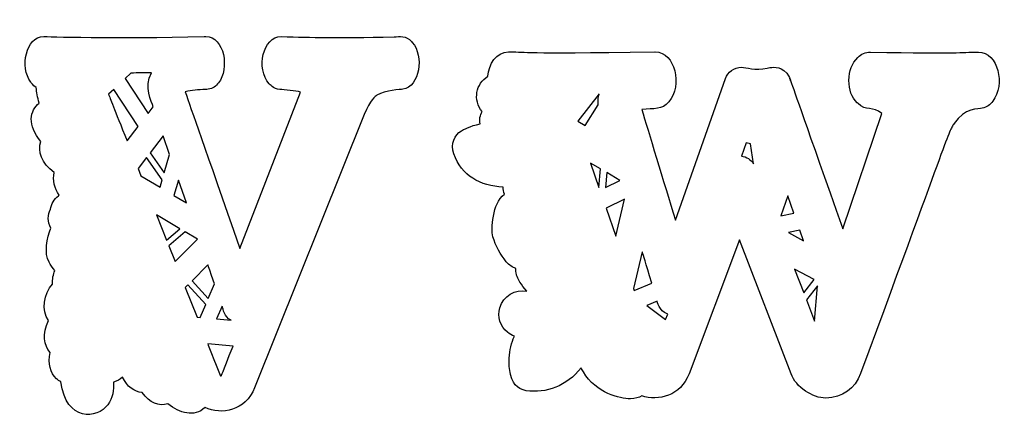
# Model space of a CAD drawing. Header units: millimetres. Extents: x -471 to 1551, y -2688 to 316.
# Drawn here: x 1070.5 to 1388.2, y -1189.8 to -1060 of the extents above; entities that cross this region are included whole.
import ezdxf

# ---------------------------------------------------------------- set-up
doc = ezdxf.new("R2010")
doc.units = ezdxf.units.MM
doc.header["$MEASUREMENT"] = 0
doc.layers.add('Layer 1', color=7, linetype='Continuous')

msp = doc.modelspace()

# ---------------------------------------------------------------- linework, layer by layer
at = {"layer": 'Layer 1', "color": 250}
for points, knots in [([(1379.4718, -1070.449), (1372.8276, -1070.449), (1374.8396, -1071.0807), (1344.6604, -1070.449), (1344.6604, -1070.449), (1343.1397, -1070.449), (1341.6658, -1071.0807), (1340.6131, -1072.2036), (1340.6131, -1072.2036), (1338.7182, -1074.005), (1337.759, -1076.4849), (1337.759, -1079.5964), (1337.759, -1079.5964), (1337.759, -1082.661), (1338.6246, -1085.0239), (1340.426, -1086.802), (1340.426, -1086.802), (1340.426, -1086.802), (1340.6833, -1087.0593), (1340.6833, -1087.0593), (1340.6833, -1087.0593), (1343.1865, -1089.5625), (1345.5494, -1087.8547), (1348.31, -1090.2409), (1348.31, -1090.2409), (1348.31, -1090.2409), (1335.7704, -1127.4386), (1335.7704, -1127.4386), (1335.7704, -1127.4386), (1311.9779, -1060.015), (1320.7041, -1084.4157), (1318.6689, -1078.9413), (1318.6689, -1078.9413), (1318.5986, -1078.8243), (1318.2946, -1077.5611), (1316.7972, -1076.4381), (1316.7972, -1076.4381), (1314.5046, -1074.7303), (1312.3289, -1075.5024), (1311.393, -1075.6661), (1311.393, -1075.6661), (1307.4627, -1076.5318), (1304.7256, -1075.3386), (1303.1581, -1075.3386), (1303.1581, -1075.3386), (1300.725, -1075.3386), (1298.7131, -1076.8827), (1297.9411, -1079.0116), (1297.9411, -1079.0116), (1297.9411, -1079.0116), (1281.8221, -1124.6314), (1281.8221, -1124.6314), (1281.8221, -1124.6314), (1278.0088, -1112.1152), (1273.0491, -1095.7857), (1270.9904, -1089.0013), (1270.9904, -1089.0013), (1274.8972, -1088.4398), (1277.5877, -1089.3054), (1279.7166, -1086.4746), (1279.7166, -1086.4746), (1284.1616, -1081.2576), (1281.7988, -1070.4024), (1275.2716, -1070.4024), (1275.2716, -1070.4024), (1275.2716, -1070.4024), (1275.2014, -1070.4024), (1275.2014, -1070.4024), (1275.2014, -1070.4024), (1229.3478, -1071.0107), (1235.6409, -1070.4024), (1228.0142, -1070.4024), (1228.0142, -1070.4024), (1224.1073, -1070.4024), (1221.721, -1074.3327), (1221.3935, -1078.2631), (1221.3935, -1078.2631), (1217.5567, -1080.5557), (1216.4572, -1085.9834), (1219.5686, -1089.6329), (1219.5686, -1089.6329), (1218.8434, -1090.8027), (1218.6095, -1092.183), (1218.8668, -1093.6335), (1218.8668, -1093.6335), (1215.5915, -1094.1949), (1213.3923, -1095.5986), (1212.9011, -1095.8092), (1212.9011, -1095.8092), (1210.5616, -1097.1894), (1209.3217, -1099.9267), (1210.468, -1103.2955), (1210.468, -1103.2955), (1212.8309, -1110.3139), (1218.9135, -1113.6828), (1226.3297, -1113.9869), (1226.3297, -1113.9869), (1226.3297, -1114.7356), (1226.4701, -1115.5076), (1226.7274, -1116.303), (1226.7274, -1116.303), (1224.5283, -1117.964), (1223.7563, -1120.4439), (1223.1948, -1123.3682), (1223.1948, -1123.3682), (1222.6333, -1126.2691), (1222.5865, -1128.515), (1223.031, -1130.0357), (1223.031, -1130.0357), (1223.8967, -1132.9835), (1225.3705, -1135.744), (1227.3123, -1138.0601), (1227.3123, -1138.0601), (1228.2949, -1139.2298), (1229.3477, -1139.8147), (1230.4004, -1140.189), (1230.4004, -1140.189), (1230.377, -1141.5927), (1230.6344, -1142.3179), (1230.6577, -1142.3647), (1230.6577, -1142.3647), (1230.9852, -1143.4876), (1232.1316, -1145.4996), (1233.9096, -1147.5584), (1233.9096, -1147.5584), (1230.1664, -1146.8097), (1226.3531, -1149.0556), (1225.2302, -1152.8924), (1225.2302, -1152.8924), (1224.388, -1155.8402), (1225.3237, -1158.8581), (1227.6866, -1160.7764), (1227.6866, -1160.7764), (1228.365, -1161.3379), (1229.1137, -1161.7591), (1229.9325, -1162.0398), (1229.9325, -1162.0398), (1228.9499, -1164.2389), (1228.3884, -1166.5784), (1228.2715, -1169.1518), (1228.2715, -1169.1518), (1228.1779, -1170.883), (1228.3183, -1172.7779), (1228.6458, -1174.322), (1228.6458, -1174.322), (1228.6458, -1174.322), (1228.6692, -1174.3922), (1228.6692, -1174.3922), (1228.6692, -1174.3922), (1229.5114, -1178.4395), (1232.2018, -1179.3987), (1233.7225, -1179.6327), (1233.7225, -1179.6327), (1240.1326, -1180.5451), (1246.8236, -1178.2524), (1251.4089, -1172.2633), (1251.4089, -1172.2633), (1251.6662, -1172.7312), (1251.9002, -1173.1757), (1252.1576, -1173.5968), (1252.1576, -1173.5968), (1256.3452, -1180.4514), (1263.9017, -1182.2529), (1267.3173, -1182.2529), (1267.3173, -1182.2529), (1268.955, -1182.2529), (1270.1481, -1181.8317), (1270.9904, -1181.3171), (1270.9904, -1181.3171), (1276.3478, -1183.0717), (1283.5065, -1181.2937), (1286.2204, -1174.2051), (1286.2204, -1174.2051), (1286.2204, -1174.2051), (1302.4797, -1130.9716), (1302.4797, -1130.9716), (1302.4797, -1130.9716), (1302.4797, -1130.9716), (1319.1133, -1174.2051), (1319.1133, -1174.2051), (1319.1133, -1174.2051), (1320.6808, -1178.4864), (1326.085, -1182.0892), (1330.296, -1181.9955), (1330.296, -1181.9955), (1335.6066, -1181.902), (1339.7943, -1178.9542), (1341.4787, -1174.1349), (1341.4787, -1174.1349), (1370.8859, -1094.7332), (1369.5057, -1096.6983), (1371.658, -1093.4932), (1371.658, -1093.4932), (1375.0736, -1088.3932), (1379.4484, -1088.861), (1380.7351, -1088.5803), (1380.7351, -1088.5803), (1382.1154, -1088.2761), (1383.3553, -1087.4339), (1384.1507, -1086.2642), (1384.1507, -1086.2642), (1388.1512, -1081.0702), (1385.9521, -1070.449), (1379.4718, -1070.449)], [0, 0, 0, 0, 0.01923077, 0.01923077, 0.01923077, 0.01923077, 0.03846154, 0.03846154, 0.03846154, 0.03846154, 0.05769231, 0.05769231, 0.05769231, 0.05769231, 0.07692308, 0.07692308, 0.07692308, 0.07692308, 0.09615385, 0.09615385, 0.09615385, 0.09615385, 0.11538462, 0.11538462, 0.11538462, 0.11538462, 0.13461538, 0.13461538, 0.13461538, 0.13461538, 0.15384615, 0.15384615, 0.15384615, 0.15384615, 0.17307692, 0.17307692, 0.17307692, 0.17307692, 0.19230769, 0.19230769, 0.19230769, 0.19230769, 0.21153846, 0.21153846, 0.21153846, 0.21153846, 0.23076923, 0.23076923, 0.23076923, 0.23076923, 0.25, 0.25, 0.25, 0.25, 0.26923077, 0.26923077, 0.26923077, 0.26923077, 0.28846154, 0.28846154, 0.28846154, 0.28846154, 0.30769231, 0.30769231, 0.30769231, 0.30769231, 0.32692308, 0.32692308, 0.32692308, 0.32692308, 0.34615385, 0.34615385, 0.34615385, 0.34615385, 0.36538462, 0.36538462, 0.36538462, 0.36538462, 0.38461538, 0.38461538, 0.38461538, 0.38461538, 0.40384615, 0.40384615, 0.40384615, 0.40384615, 0.42307692, 0.42307692, 0.42307692, 0.42307692, 0.44230769, 0.44230769, 0.44230769, 0.44230769, 0.46153846, 0.46153846, 0.46153846, 0.46153846, 0.48076923, 0.48076923, 0.48076923, 0.48076923, 0.5, 0.5, 0.5, 0.5, 0.51923077, 0.51923077, 0.51923077, 0.51923077, 0.53846154, 0.53846154, 0.53846154, 0.53846154, 0.55769231, 0.55769231, 0.55769231, 0.55769231, 0.57692308, 0.57692308, 0.57692308, 0.57692308, 0.59615385, 0.59615385, 0.59615385, 0.59615385, 0.61538462, 0.61538462, 0.61538462, 0.61538462, 0.63461538, 0.63461538, 0.63461538, 0.63461538, 0.65384615, 0.65384615, 0.65384615, 0.65384615, 0.67307692, 0.67307692, 0.67307692, 0.67307692, 0.69230769, 0.69230769, 0.69230769, 0.69230769, 0.71153846, 0.71153846, 0.71153846, 0.71153846, 0.73076923, 0.73076923, 0.73076923, 0.73076923, 0.75, 0.75, 0.75, 0.75, 0.76923077, 0.76923077, 0.76923077, 0.76923077, 0.78846154, 0.78846154, 0.78846154, 0.78846154, 0.80769231, 0.80769231, 0.80769231, 0.80769231, 0.82692308, 0.82692308, 0.82692308, 0.82692308, 0.84615385, 0.84615385, 0.84615385, 0.84615385, 0.86538462, 0.86538462, 0.86538462, 0.86538462, 0.88461538, 0.88461538, 0.88461538, 0.88461538, 0.90384615, 0.90384615, 0.90384615, 0.90384615, 0.92307692, 0.92307692, 0.92307692, 0.92307692, 0.94230769, 0.94230769, 0.94230769, 0.94230769, 0.96153846, 0.96153846, 0.96153846, 0.96153846, 1, 1, 1, 1]), ([(1197.0395, -1067.3601), (1197.0395, -1067.3601), (1196.763, -1067.0468), (1196.763, -1067.0468), (1196.763, -1067.0468), (1195.0306, -1065.1117), (1192.9481, -1065.4619), (1191.2157, -1065.5172), (1191.2157, -1065.5172), (1171.3486, -1066.0516), (1165.4142, -1065.683), (1154.7804, -1065.4619), (1154.7804, -1065.4619), (1148.9566, -1065.4619), (1146.4686, -1075.764), (1150.947, -1080.6847), (1150.947, -1080.6847), (1151.076, -1080.7769), (1152.1265, -1082.325), (1154.3381, -1082.4908), (1154.3381, -1082.4908), (1155.7203, -1082.6198), (1159.5168, -1082.8594), (1161.028, -1083.3939), (1161.028, -1083.3939), (1161.028, -1083.3939), (1141.419, -1133.7988), (1141.419, -1133.7988), (1141.419, -1133.7988), (1130.1401, -1100.9757), (1125.6985, -1088.8859), (1123.8371, -1083.2648), (1123.8371, -1083.2648), (1125.9934, -1082.7672), (1128.0206, -1082.6382), (1130.3612, -1082.5277), (1130.3612, -1082.5277), (1130.3612, -1082.5277), (1130.7851, -1082.5092), (1130.7851, -1082.5092), (1130.7851, -1082.5092), (1132.1489, -1082.4539), (1133.4389, -1081.7904), (1134.2867, -1080.7215), (1134.2867, -1080.7215), (1134.2867, -1080.7215), (1134.5447, -1080.3897), (1134.5447, -1080.3897), (1134.5447, -1080.3897), (1138.1938, -1075.8376), (1136.4798, -1065.4433), (1130.5271, -1065.4433), (1130.5271, -1065.4433), (1130.5086, -1065.4433), (1129.9373, -1065.4618), (1129.9373, -1065.4618), (1129.9373, -1065.4618), (1101.6479, -1066.199), (1078.5003, -1065.4433), (1078.2238, -1065.4433), (1078.2238, -1065.4433), (1072.4738, -1065.4433), (1070.5019, -1075.3032), (1074.0587, -1080.187), (1074.0587, -1080.187), (1074.1877, -1080.3345), (1074.7037, -1081.2375), (1075.828, -1081.8641), (1075.828, -1081.8641), (1075.9201, -1083.3938), (1076.2334, -1085.0709), (1076.8048, -1086.877), (1076.8048, -1086.877), (1073.8007, -1089.1807), (1072.824, -1094.0646), (1077.2839, -1099.2802), (1077.2839, -1099.2802), (1076.3256, -1102.3579), (1077.3392, -1106.3203), (1081.6517, -1109.2874), (1081.6517, -1109.2874), (1080.9329, -1111.7386), (1081.7623, -1114.4477), (1083.1998, -1116.5487), (1083.1998, -1116.5487), (1083.1445, -1116.6224), (1083.1076, -1116.7146), (1083.0523, -1116.8067), (1083.0523, -1116.8067), (1081.5227, -1117.8203), (1080.6196, -1119.4606), (1080.4538, -1121.1561), (1080.4538, -1121.1561), (1079.4955, -1122.8517), (1079.4033, -1125.2475), (1080.5644, -1127.1826), (1080.5644, -1127.1826), (1079.348, -1130.4263), (1078.2422, -1135.2364), (1079.9931, -1138.2404), (1079.9931, -1138.2404), (1080.3985, -1139.0145), (1081.0252, -1139.9728), (1081.7992, -1140.9127), (1081.7992, -1140.9127), (1081.3384, -1142.0922), (1080.9699, -1143.7324), (1081.0804, -1145.2805), (1081.0804, -1145.2805), (1078.2422, -1148.2661), (1077.3945, -1153.795), (1079.8272, -1157.0202), (1079.8272, -1157.0202), (1077.6341, -1161.388), (1078.3344, -1165.0371), (1080.2879, -1167.2855), (1080.2879, -1167.2855), (1079.5692, -1170.9898), (1080.2695, -1173.8464), (1082.3336, -1175.7631), (1082.3336, -1175.7631), (1082.7759, -1176.1869), (1083.2736, -1176.5371), (1083.7712, -1176.7951), (1083.7712, -1176.7951), (1085.5036, -1189.8248), (1095.4556, -1188.7375), (1098.9203, -1184.1854), (1098.9203, -1184.1854), (1100.5421, -1182.0476), (1100.8186, -1179.3753), (1100.7817, -1176.8688), (1100.7817, -1176.8688), (1101.8507, -1176.574), (1102.8274, -1176.0027), (1103.6568, -1175.2286), (1103.6568, -1175.2286), (1105.039, -1178.3801), (1107.4901, -1180.0387), (1109.9781, -1180.2599), (1109.9781, -1180.2599), (1112.3371, -1183.743), (1115.507, -1184.683), (1118.2715, -1183.8905), (1118.2715, -1183.8905), (1122.16, -1186.9498), (1126.5463, -1188.2398), (1130.2691, -1185.1068), (1130.2691, -1185.1068), (1135.4293, -1187.5211), (1143.3172, -1186.2126), (1146.1922, -1178.6933), (1146.1922, -1178.6933), (1146.1922, -1178.6933), (1181.5402, -1090.5814), (1181.5402, -1090.5814), (1181.5402, -1090.5814), (1183.4938, -1085.9003), (1185.1524, -1084.6471), (1185.6316, -1084.3706), (1185.6316, -1084.3706), (1188.3961, -1082.7304), (1193.3168, -1082.5461), (1193.9802, -1082.4539), (1193.9802, -1082.4539), (1199.4353, -1081.6247), (1200.8729, -1071.6358), (1197.0395, -1067.3601)], [0, 0, 0, 0, 0.02325581, 0.02325581, 0.02325581, 0.02325581, 0.04651163, 0.04651163, 0.04651163, 0.04651163, 0.06976744, 0.06976744, 0.06976744, 0.06976744, 0.09302326, 0.09302326, 0.09302326, 0.09302326, 0.11627907, 0.11627907, 0.11627907, 0.11627907, 0.13953488, 0.13953488, 0.13953488, 0.13953488, 0.1627907, 0.1627907, 0.1627907, 0.1627907, 0.18604651, 0.18604651, 0.18604651, 0.18604651, 0.20930233, 0.20930233, 0.20930233, 0.20930233, 0.23255814, 0.23255814, 0.23255814, 0.23255814, 0.25581395, 0.25581395, 0.25581395, 0.25581395, 0.27906977, 0.27906977, 0.27906977, 0.27906977, 0.30232558, 0.30232558, 0.30232558, 0.30232558, 0.3255814, 0.3255814, 0.3255814, 0.3255814, 0.34883721, 0.34883721, 0.34883721, 0.34883721, 0.37209302, 0.37209302, 0.37209302, 0.37209302, 0.39534884, 0.39534884, 0.39534884, 0.39534884, 0.41860465, 0.41860465, 0.41860465, 0.41860465, 0.44186047, 0.44186047, 0.44186047, 0.44186047, 0.46511628, 0.46511628, 0.46511628, 0.46511628, 0.48837209, 0.48837209, 0.48837209, 0.48837209, 0.51162791, 0.51162791, 0.51162791, 0.51162791, 0.53488372, 0.53488372, 0.53488372, 0.53488372, 0.55813953, 0.55813953, 0.55813953, 0.55813953, 0.58139535, 0.58139535, 0.58139535, 0.58139535, 0.60465116, 0.60465116, 0.60465116, 0.60465116, 0.62790698, 0.62790698, 0.62790698, 0.62790698, 0.65116279, 0.65116279, 0.65116279, 0.65116279, 0.6744186, 0.6744186, 0.6744186, 0.6744186, 0.69767442, 0.69767442, 0.69767442, 0.69767442, 0.72093023, 0.72093023, 0.72093023, 0.72093023, 0.74418605, 0.74418605, 0.74418605, 0.74418605, 0.76744186, 0.76744186, 0.76744186, 0.76744186, 0.79069767, 0.79069767, 0.79069767, 0.79069767, 0.81395349, 0.81395349, 0.81395349, 0.81395349, 0.8372093, 0.8372093, 0.8372093, 0.8372093, 0.86046512, 0.86046512, 0.86046512, 0.86046512, 0.88372093, 0.88372093, 0.88372093, 0.88372093, 0.90697674, 0.90697674, 0.90697674, 0.90697674, 0.93023256, 0.93023256, 0.93023256, 0.93023256, 0.95348837, 0.95348837, 0.95348837, 0.95348837, 1, 1, 1, 1]), ([(1106.329, -1077.2016), (1108.5406, -1077.2016), (1110.7521, -1077.1831), (1112.9452, -1077.1647), (1112.9452, -1077.1647), (1110.2913, -1081.809), (1113.1111, -1086.4348), (1113.4981, -1088.1488), (1113.4981, -1088.1488), (1113.4981, -1088.1488), (1111.9132, -1090.2313), (1111.9132, -1090.2313), (1111.9132, -1090.2313), (1111.9132, -1090.2313), (1104.4861, -1078.9524), (1104.4861, -1078.9524), (1104.4861, -1078.9524), (1104.4861, -1078.9524), (1106.329, -1077.2016), (1106.329, -1077.2016)], [0, 0, 0, 0, 0.16666667, 0.16666667, 0.16666667, 0.16666667, 0.33333333, 0.33333333, 0.33333333, 0.33333333, 0.5, 0.5, 0.5, 0.5, 0.66666667, 0.66666667, 0.66666667, 0.66666667, 1, 1, 1, 1]), ([(1105.1127, -1099.1143), (1100.9292, -1088.5726), (1099.5838, -1085.1815), (1099.1415, -1084.0758), (1099.1415, -1084.0758), (1099.1415, -1084.0758), (1100.8002, -1082.4908), (1100.8002, -1082.4908), (1100.8002, -1082.4908), (1100.8002, -1082.4908), (1108.6881, -1094.4517), (1108.6881, -1094.4517), (1108.6881, -1094.4517), (1108.6881, -1094.4517), (1105.1127, -1099.1143), (1105.1127, -1099.1143)], [0, 0, 0, 0, 0.2, 0.2, 0.2, 0.2, 0.4, 0.4, 0.4, 0.4, 0.6, 0.6, 0.6, 0.6, 1, 1, 1, 1]), ([(1250.3796, -1092.7208), (1250.3796, -1092.7208), (1257.2343, -1083.9244), (1257.2343, -1083.9244), (1257.2343, -1083.9244), (1256.9769, -1084.907), (1256.8131, -1086.1001), (1256.9535, -1087.4804), (1256.9535, -1087.4804), (1256.9535, -1087.4804), (1252.719, -1094.1246), (1252.719, -1094.1246), (1252.719, -1094.1246), (1252.719, -1094.1246), (1250.3796, -1092.7208), (1250.3796, -1092.7208)], [0, 0, 0, 0, 0.2, 0.2, 0.2, 0.2, 0.4, 0.4, 0.4, 0.4, 0.6, 0.6, 0.6, 0.6, 1, 1, 1, 1]), ([(1118.8059, -1103.4822), (1118.8059, -1103.4822), (1117.1103, -1109.3612), (1117.1103, -1109.3612), (1117.1103, -1109.3612), (1117.1103, -1109.3612), (1112.5398, -1102.9292), (1112.5398, -1102.9292), (1112.5398, -1102.9292), (1112.5398, -1102.9292), (1116.7233, -1097.4557), (1116.7233, -1097.4557), (1116.7233, -1097.4557), (1116.7233, -1097.4557), (1118.8059, -1103.4822), (1118.8059, -1103.4822)], [0, 0, 0, 0, 0.2, 0.2, 0.2, 0.2, 0.4, 0.4, 0.4, 0.4, 0.6, 0.6, 0.6, 0.6, 1, 1, 1, 1]), ([(1303.1113, -1103.9737), (1303.1113, -1103.9737), (1304.6086, -1099.7159), (1304.6086, -1099.7159), (1304.6086, -1099.7159), (1304.6086, -1099.7159), (1306.0123, -1100.02), (1306.0123, -1100.02), (1306.0123, -1100.02), (1306.0123, -1100.02), (1307.0182, -1106.477), (1307.0182, -1106.477), (1307.0182, -1106.477), (1306.1527, -1105.12), (1304.7256, -1104.2076), (1303.1113, -1103.9737)], [0, 0, 0, 0, 0.2, 0.2, 0.2, 0.2, 0.4, 0.4, 0.4, 0.4, 0.6, 0.6, 0.6, 0.6, 1, 1, 1, 1]), ([(1109.591, -1110.3932), (1109.591, -1110.3932), (1108.6511, -1108.0158), (1108.6511, -1108.0158), (1108.6511, -1108.0158), (1108.6511, -1108.0158), (1111.3787, -1104.4589), (1111.3787, -1104.4589), (1111.3787, -1104.4589), (1111.3787, -1104.4589), (1116.4652, -1111.628), (1116.4652, -1111.628), (1116.4652, -1111.628), (1116.4652, -1111.628), (1115.7649, -1114.0607), (1115.7649, -1114.0607), (1115.7649, -1114.0607), (1115.7649, -1114.0607), (1109.591, -1110.3932), (1109.591, -1110.3932)], [0, 0, 0, 0, 0.16666667, 0.16666667, 0.16666667, 0.16666667, 0.33333333, 0.33333333, 0.33333333, 0.33333333, 0.5, 0.5, 0.5, 0.5, 0.66666667, 0.66666667, 0.66666667, 0.66666667, 1, 1, 1, 1]), ([(1254.4737, -1106.2196), (1254.4737, -1106.2196), (1257.6553, -1108.1145), (1257.6553, -1108.1145), (1257.6553, -1108.1145), (1257.6553, -1108.1145), (1257.164, -1114.1036), (1257.164, -1114.1036), (1257.164, -1114.1036), (1257.164, -1114.1036), (1254.4737, -1106.2196), (1254.4737, -1106.2196)], [0, 0, 0, 0, 0.25, 0.25, 0.25, 0.25, 0.5, 0.5, 0.5, 0.5, 1, 1, 1, 1]), ([(1121.6625, -1111.7018), (1121.6625, -1111.7018), (1124.2242, -1119.092), (1124.2242, -1119.092), (1124.2242, -1119.092), (1124.2242, -1119.092), (1120.2065, -1116.7146), (1120.2065, -1116.7146), (1120.2065, -1116.7146), (1120.2065, -1116.7146), (1121.6625, -1111.7018), (1121.6625, -1111.7018)], [0, 0, 0, 0, 0.25, 0.25, 0.25, 0.25, 0.5, 0.5, 0.5, 0.5, 1, 1, 1, 1]), ([(1263.9485, -1111.8577), (1263.9485, -1111.8577), (1259.3163, -1114.1503), (1259.3163, -1114.1503), (1259.3163, -1114.1503), (1259.3163, -1114.1503), (1259.714, -1109.331), (1259.714, -1109.331), (1259.714, -1109.331), (1259.714, -1109.331), (1263.9485, -1111.8577), (1263.9485, -1111.8577)], [0, 0, 0, 0, 0.25, 0.25, 0.25, 0.25, 0.5, 0.5, 0.5, 0.5, 1, 1, 1, 1]), ([(1262.5916, -1129.8483), (1262.5916, -1129.8483), (1259.4801, -1120.8179), (1259.4801, -1120.8179), (1259.4801, -1120.8179), (1259.4801, -1120.8179), (1265.4224, -1117.8701), (1265.4224, -1117.8701), (1265.4224, -1117.8701), (1265.4224, -1117.8701), (1262.5916, -1129.8483), (1262.5916, -1129.8483)], [0, 0, 0, 0, 0.25, 0.25, 0.25, 0.25, 0.5, 0.5, 0.5, 0.5, 1, 1, 1, 1]), ([(1318.0372, -1116.7706), (1318.0372, -1116.7706), (1320.0023, -1122.3619), (1320.0023, -1122.3619), (1320.0023, -1122.3619), (1320.0023, -1122.3619), (1315.7678, -1123.2041), (1315.7678, -1123.2041), (1315.7678, -1123.2041), (1315.7678, -1123.2041), (1318.0372, -1116.7706), (1318.0372, -1116.7706)], [0, 0, 0, 0, 0.25, 0.25, 0.25, 0.25, 0.5, 0.5, 0.5, 0.5, 1, 1, 1, 1]), ([(1122.1416, -1127.4038), (1122.1416, -1127.4038), (1117.8291, -1131.0897), (1117.8291, -1131.0897), (1117.8291, -1131.0897), (1117.8291, -1131.0897), (1114.5671, -1122.9069), (1114.5671, -1122.9069), (1114.5671, -1122.9069), (1114.5671, -1122.9069), (1122.1416, -1127.4038), (1122.1416, -1127.4038)], [0, 0, 0, 0, 0.25, 0.25, 0.25, 0.25, 0.5, 0.5, 0.5, 0.5, 1, 1, 1, 1]), ([(1118.5294, -1132.8958), (1118.5294, -1132.8958), (1123.8003, -1128.3806), (1123.8003, -1128.3806), (1123.8003, -1128.3806), (1123.8003, -1128.3806), (1127.8179, -1130.7764), (1127.8179, -1130.7764), (1127.8179, -1130.7764), (1127.8179, -1130.7764), (1120.5751, -1138.0192), (1120.5751, -1138.0192), (1120.5751, -1138.0192), (1120.5751, -1138.0192), (1118.5294, -1132.8958), (1118.5294, -1132.8958)], [0, 0, 0, 0, 0.2, 0.2, 0.2, 0.2, 0.4, 0.4, 0.4, 0.4, 0.6, 0.6, 0.6, 0.6, 1, 1, 1, 1]), ([(1321.9675, -1127.9064), (1321.9675, -1127.9064), (1323.1606, -1131.2753), (1323.1606, -1131.2753), (1323.1606, -1131.2753), (1323.1606, -1131.2753), (1318.2477, -1128.6551), (1318.2477, -1128.6551), (1318.2477, -1128.6551), (1318.2477, -1128.6551), (1321.9675, -1127.9064), (1321.9675, -1127.9064)], [0, 0, 0, 0, 0.25, 0.25, 0.25, 0.25, 0.5, 0.5, 0.5, 0.5, 1, 1, 1, 1]), ([(1268.5807, -1147.3241), (1268.5807, -1147.3241), (1268.3467, -1146.6691), (1268.3467, -1146.6691), (1268.3467, -1146.6691), (1268.3467, -1146.6691), (1271.1541, -1134.8547), (1271.1541, -1134.8547), (1271.1541, -1134.8547), (1271.4114, -1135.697), (1270.1247, -1131.4859), (1274.1954, -1144.9145), (1274.1954, -1144.9145), (1274.1954, -1144.9145), (1268.5807, -1147.3241), (1268.5807, -1147.3241)], [0, 0, 0, 0, 0.2, 0.2, 0.2, 0.2, 0.4, 0.4, 0.4, 0.4, 0.6, 0.6, 0.6, 0.6, 1, 1, 1, 1]), ([(1133.2731, -1145.1883), (1133.2731, -1145.1883), (1131.2458, -1149.9616), (1131.2458, -1149.9616), (1131.2458, -1149.9616), (1131.2458, -1149.9616), (1126.0303, -1144.1747), (1126.0303, -1144.1747), (1126.0303, -1144.1747), (1126.0303, -1144.1747), (1131.1353, -1139.0697), (1131.1353, -1139.0697), (1131.1353, -1139.0697), (1131.3748, -1139.6963), (1130.3796, -1136.7844), (1133.2731, -1145.1883)], [0, 0, 0, 0, 0.2, 0.2, 0.2, 0.2, 0.4, 0.4, 0.4, 0.4, 0.6, 0.6, 0.6, 0.6, 1, 1, 1, 1]), ([(1320.2596, -1140.4928), (1320.2596, -1140.4928), (1326.5061, -1143.8149), (1326.5061, -1143.8149), (1326.5061, -1143.8149), (1326.5061, -1143.8149), (1323.184, -1148.0727), (1323.184, -1148.0727), (1323.184, -1148.0727), (1323.184, -1148.0727), (1320.2596, -1140.4928), (1320.2596, -1140.4928)], [0, 0, 0, 0, 0.25, 0.25, 0.25, 0.25, 0.5, 0.5, 0.5, 0.5, 1, 1, 1, 1]), ([(1128.7025, -1156.0065), (1128.7025, -1156.0065), (1127.6889, -1155.9143), (1127.6889, -1155.9143), (1127.6889, -1155.9143), (1127.6889, -1155.9143), (1123.874, -1146.331), (1123.874, -1146.331), (1123.874, -1146.331), (1123.874, -1146.331), (1124.7401, -1145.4648), (1124.7401, -1145.4648), (1124.7401, -1145.4648), (1124.7401, -1145.4648), (1130.4717, -1151.823), (1130.4717, -1151.823), (1130.4717, -1151.823), (1130.4717, -1151.823), (1128.7025, -1156.0065), (1128.7025, -1156.0065)], [0, 0, 0, 0, 0.16666667, 0.16666667, 0.16666667, 0.16666667, 0.33333333, 0.33333333, 0.33333333, 0.33333333, 0.5, 0.5, 0.5, 0.5, 0.66666667, 0.66666667, 0.66666667, 0.66666667, 1, 1, 1, 1]), ([(1324.0496, -1150.3888), (1324.0496, -1150.3888), (1327.5822, -1145.8736), (1327.5822, -1145.8736), (1327.5822, -1145.8736), (1327.5822, -1145.8736), (1326.6698, -1157.1733), (1326.6698, -1157.1733), (1326.6698, -1157.1733), (1326.6698, -1157.1733), (1324.0496, -1150.3888), (1324.0496, -1150.3888)], [0, 0, 0, 0, 0.25, 0.25, 0.25, 0.25, 0.5, 0.5, 0.5, 0.5, 1, 1, 1, 1]), ([(1138.6177, -1156.9464), (1138.6177, -1156.9464), (1133.9549, -1156.5041), (1133.9549, -1156.5041), (1133.9549, -1156.5041), (1133.9549, -1156.5041), (1135.7057, -1152.3759), (1135.7057, -1152.3759), (1135.7057, -1152.3759), (1136.2034, -1153.4448), (1136.2771, -1155.6932), (1138.6177, -1156.9464)], [0, 0, 0, 0, 0.25, 0.25, 0.25, 0.25, 0.5, 0.5, 0.5, 0.5, 1, 1, 1, 1]), ([(1278.6872, -1156.7288), (1278.6872, -1156.7288), (1272.6046, -1152.1668), (1272.6046, -1152.1668), (1272.6046, -1152.1668), (1272.6046, -1152.1668), (1275.9032, -1150.7631), (1275.9032, -1150.7631), (1275.9032, -1150.7631), (1275.9968, -1150.9503), (1276.3711, -1153.781), (1279.3656, -1154.9976), (1279.3656, -1154.9976), (1279.3656, -1154.9976), (1278.6872, -1156.7288), (1278.6872, -1156.7288)], [0, 0, 0, 0, 0.2, 0.2, 0.2, 0.2, 0.4, 0.4, 0.4, 0.4, 0.6, 0.6, 0.6, 0.6, 1, 1, 1, 1]), ([(1135.5399, -1174.6204), (1135.5031, -1174.6941), (1135.4846, -1174.7678), (1135.4663, -1174.8047), (1135.4663, -1174.8047), (1135.4294, -1174.8047), (1135.3926, -1174.8047), (1135.3373, -1174.8047), (1135.3373, -1174.8047), (1135.2819, -1174.8047), (1135.2266, -1174.8047), (1135.1898, -1174.8047), (1135.1898, -1174.8047), (1135.1713, -1174.7494), (1135.1345, -1174.6757), (1135.0976, -1174.5835), (1135.0976, -1174.5835), (1135.0976, -1174.5651), (1131.08, -1164.4841), (1131.08, -1164.4841), (1131.08, -1164.4841), (1131.08, -1164.4841), (1139.2812, -1165.2582), (1139.2812, -1165.2582), (1139.2812, -1165.2582), (1135.5583, -1174.5835), (1135.5583, -1174.5835), (1135.5399, -1174.6204)], [0, 0, 0, 0, 0.125, 0.125, 0.125, 0.125, 0.25, 0.25, 0.25, 0.25, 0.375, 0.375, 0.375, 0.375, 0.5, 0.5, 0.5, 0.5, 0.625, 0.625, 0.625, 0.625, 0.75, 0.75, 0.75, 0.75, 1, 1, 1, 1])]:
    msp.add_open_spline(points, degree=3, knots=knots, dxfattribs=at)

doc.saveas('drawing.dxf')
